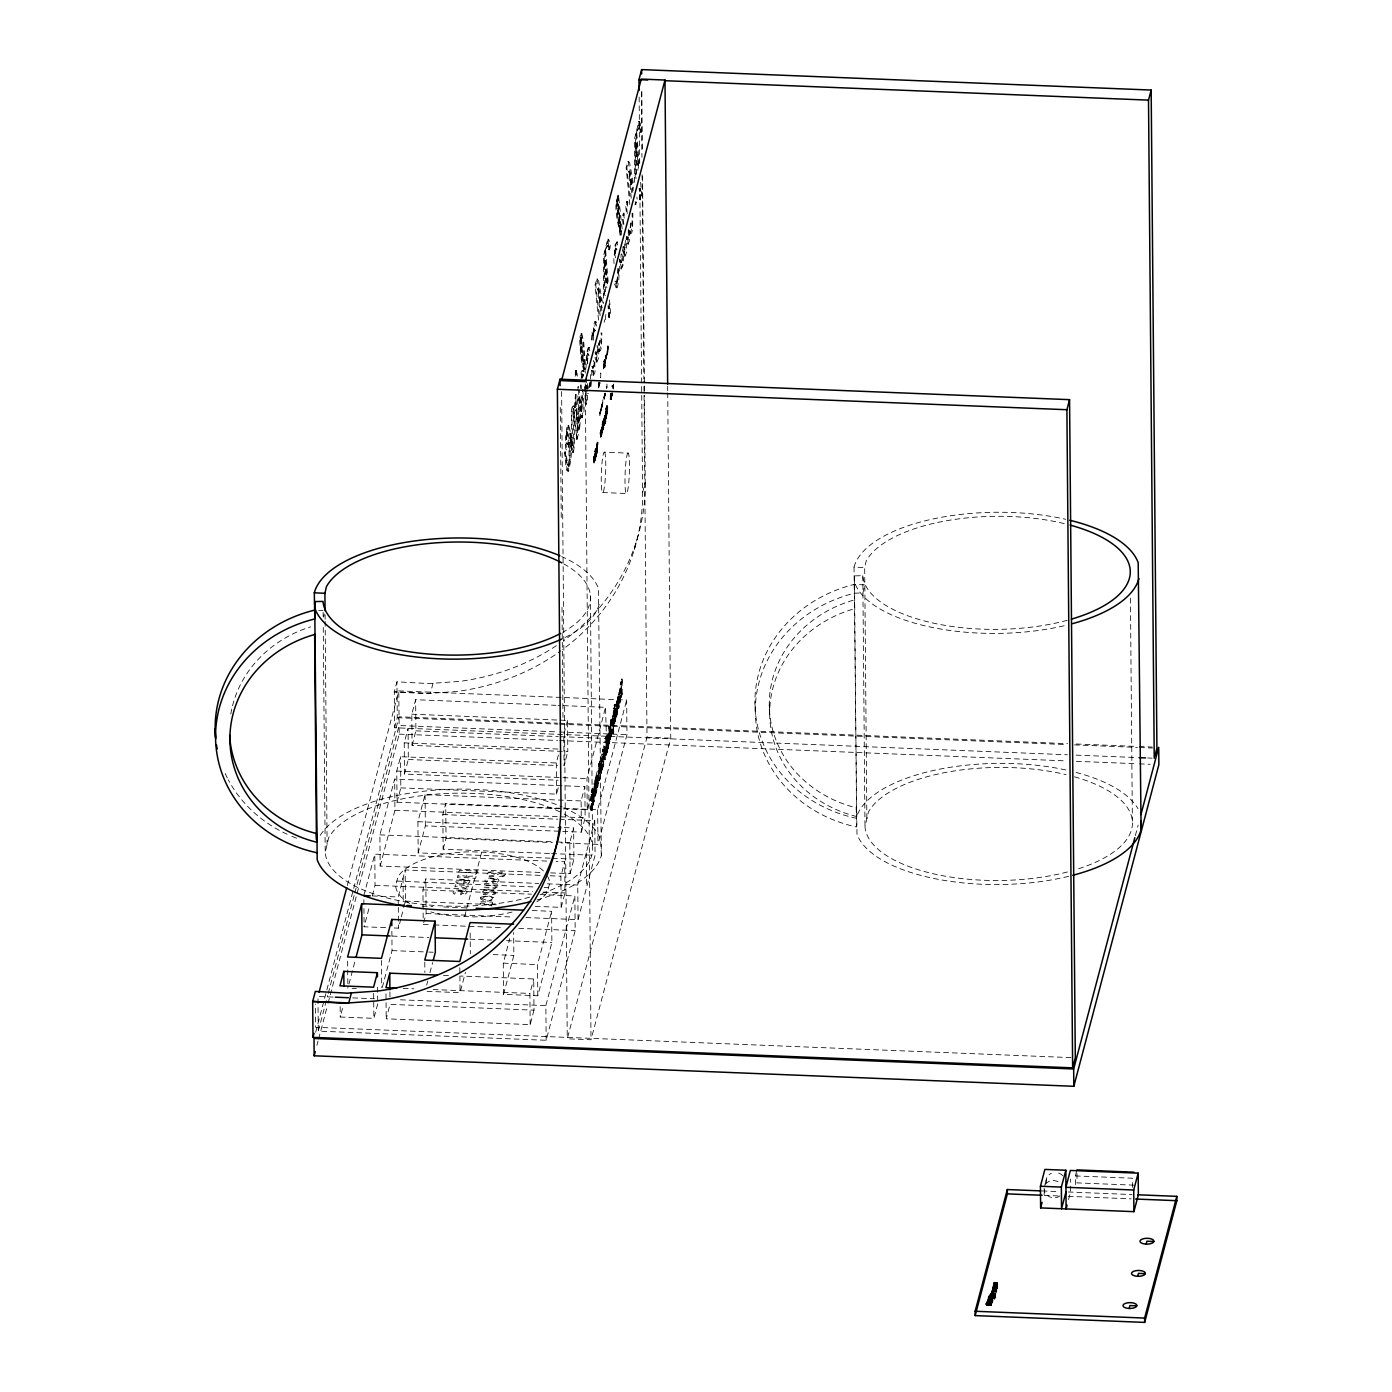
<?xml version="1.0" encoding="UTF-8"?>
<svg xmlns="http://www.w3.org/2000/svg" width="1392" height="1392" viewBox="0 0 1392 1392"><rect width="100%" height="100%" fill="white"/><g stroke="black" fill="none" stroke-linecap="round" stroke-linejoin="round"><path stroke-width="0.75" stroke-dasharray="5 3.75" d="M595.463 452.139L595.393 451.078L595.15 459.743C590.782 456.263 598.49 456.454 596.629 448.99M596.298 450.208L595.846 454.21L596.037 448.328L594.819 461.291L593.584 462.944L594.628 456.019M598.247 774.526C599.482 740.405 599.708 795.389 598.247 774.526L599.639 779.242L599.917 763.982L599.012 774.544M599.326 383.513L599.169 385.88L599.447 383.131M601.118 408.761L601.361 406.673L601.031 410.588M606.373 416.417C601.727 417.809 607.034 412.728 605.764 419.114C607.208 422.977 600.161 422.768 602.545 425.03M603.536 427.901L603.014 429.971L603.467 421.08C607.138 430.18 601.205 425.674 601.414 430.25L601.849 428.632L603.345 428.562L603.345 420.923L605.816 421.028L605.398 423.499L605.677 418.905M607.295 737.603L608.791 737.656L608.791 734.628L607.347 736.925L607.086 749.279C610.601 747.295 607.121 726.032 607.451 741.431L609.922 741.501L609.696 728.938L610.462 739.657L608.948 739.396L609.713 729.164M616.743 707.101L616.917 704.77L615.803 704.491L615.647 716.95L616.586 715.384L616.151 703.813L616.204 713.47L616.673 708.302M615.803 713.278L617.3 712.513L617.735 697.27L619.301 697.218L618.779 708.371L618.866 695.93L619.301 697.218M621.719 690.797C619.527 693.442 619.353 689.997 620.588 682.028L621.719 682.167L621.041 689.44C619.266 694.138 620.867 676.93 621.006 684.081M621.806 689.475L621.337 690.815L621.685 681.923M594.262 361.85L593.27 375.109L591.652 370.289M595.01 361.885C593.966 365.47 596.855 373.543 592.94 375.196M597.029 778.615L595.88 776.806L597.046 779.59L596.559 790.865L595.48 792.5L596.716 791.526L597.464 778.963L599.639 779.242M598.195 782.6L596.489 782.513L597.203 774.909L598.49 777.38L597.568 787.924L599.691 761.024L600.578 776.04L599.639 775.936L599.691 761.024M599.465 340.518L598.595 351.567L600.213 340.535M600.578 776.04C598.003 790.238 598.369 763.321 600.457 761.059M601.849 428.632L600.805 434.722L601.936 431.242L601.501 432.146M602.858 428.736L603.31 425.465M605.746 419.688L604.18 419.81L603.745 421.411L604.076 417.965L603.884 423.864L604.894 415.321M605.155 393.066L605.207 395.032M604.841 755.404L605.677 750.827L604.267 759.719L604.65 746.738L603.954 754.342L606.407 753.907L605.92 736.82C608.374 741.327 602.945 757.961 605.537 758.292L605.938 749.209L604.824 746.721M606.268 411.945L606.477 413.598L606.79 405.785L606.355 414.294L606.494 411.023M606.477 415.529C603.136 416.608 611.227 410.257 606.529 406.464M611.297 398.965L610.201 398.878L610.601 395.537L610.166 397.155L611.68 396.998L611.801 393.205L611.14 399.574L611.332 393.71L610.166 397.155M610.897 394.388L611.018 393.188L612.741 393.431M617.683 707.467C615.908 723.37 617.039 706.527 617.039 700.454L617.648 703.482M630.559 222.929L629.689 233.995L631.307 222.964M568.806 425.291L566.892 430.685L566.144 442.36A12.441 1.305 -87.7 0 0 566.631 449.024L566.979 449.912L565.883 448.99A12.441 1.305 -87.7 0 1 565.378 442.325L566.701 427.779L568.806 425.291C572.669 439.855 572.39 456.576 568.51 471.175L566.805 470.548L566.039 467.399L564.63 452.678L565.448 451.895L568.475 466.772L569.833 460.143L569.659 442.534L567.066 449.72M568.51 471.175L566.805 467.416L565.448 451.895M570.163 436.027L571.955 445.649L571.277 411.197L572.477 405.698L575.105 407.612L573.243 405.733C569.171 412.641 576.74 471.784 570.563 433.173L569.728 435.661L570.981 447.528L572.025 452.139L573.33 452.852L574.565 444.761L573.922 408.395L577.001 439.246L573.173 408.378L573.817 444.727L572.582 452.835M570.563 433.173L570.076 459.882L567.745 471.14M578.602 421.95L575.975 409.77L577.158 424.142L578.202 428.771L579.524 429.484L580.725 416.556L579.281 390.056M576.74 409.805L579.524 429.484M593.584 462.944L594.053 456.367M591.931 794.78L590.939 810.335L591.896 810.005L592.244 804.454M592.905 797.529C593.601 774.404 593.966 811.867 592.905 797.529L593.914 801.096L594.21 790.169L593.183 802.053L593.444 789.125L594.541 789.577L594.68 796.241L596.002 794.136L594.976 784.757L595.88 776.806M593.671 797.564L594.384 789.142M595.184 454.958L595.219 456.385L595.132 452.156M595.48 792.5L596.159 778.807M597.881 346.695L596.315 362.111L594.993 357.57M598.142 774.926L597.255 782.53L600.491 776.249M598.073 786.463L596.576 786.289L596.803 787.889L597.203 774.909M601.431 758.831C601.622 758.275 600.126 768.993 600.787 772.195C603.101 772.16 601.048 757.579 602.545 761.006M602.719 421.063L602.249 429.937L602.719 421.063L605.711 421.289M601.709 759.771L601.553 773.152L602.371 759.667L601.205 759.684M602.005 406.516L602.492 402.427L602.023 407.073L602.144 403.68L602.092 405.559M607.295 283.968L604.685 260.426L604.685 295.678M603.049 426.143L602.197 425.795L604.424 424.891L604.319 419.723M604.511 420.732L604.615 423.916L605.59 415.251M605.433 260.461L605.45 295.713M605.155 416.034L605.12 417.078L605.503 413.163L605.537 417.739L605.607 416.382M606.042 415.669C606.721 410.222 604.789 417.6 606.877 415.251M606.773 388.037L606.755 386.367L606.581 387.846M605.851 750.41C607.469 755.317 604.789 740.666 607.504 741.814L607.243 751.837L606.216 755.491L605.05 755.699M604.389 416.017C610.914 412.937 605.45 405.594 607.521 406.447M609.557 299.889L610.514 312.504L609.209 317.428L608.008 305.788M607.069 752.62C605.59 754.829 606.512 737.395 607.504 741.814M606.877 752.132C604.702 731.513 610.027 747.452 606.025 752.132M609.209 317.428L608.774 305.822M611.105 396.685L610.844 397.66L610.566 393.692M614.655 719.821L614.725 709.45L615.09 711.695C616.325 704.074 616.36 724.954 614.394 718.133M614.498 720.76L614.829 708.25L614.324 710.633L616.117 710.807C617.23 713.731 614.655 721.822 615.49 720.725M617.926 697.235C622.502 712.008 613.211 708.25 619.04 695.913M618.5 707.71L618.866 696.94M621.284 691.981L622.154 678.965L620.588 682.028M622.589 255.554C622.92 257.694 622.485 273.893 619.788 266.168M629.01 230.446L627.67 244.383L626.348 241.512M629.758 230.48L629.375 241.234L627.67 244.383M638.528 168.362L635.761 142.854L635.779 178.106M636.527 142.889L636.544 178.141M640.633 182.317L641.59 194.932L640.285 199.856L639.102 188.216M640.285 199.856L639.868 188.251L642.582 492.542A231.89 208.765 14.8 0 1 562.559 649.559M590.539 378.902L590.556 374.57M594.349 462.962L594.732 461.674M594.471 786.497L595.306 785.506L594.14 786.637L593.775 802.088L593.845 790.517M597.046 450.225C596.629 460.717 596.263 444.744 597.046 450.225L595.045 450.799M596.75 780.721L597.168 775.936L598.212 778.093L596.75 780.721L597.307 776.11M597.516 780.755L597.934 775.97M600.752 410.483L600.491 412.728L601.274 407.769M604.215 751.228L604.198 752.55L604.615 747.765L604.963 752.585L603.954 752.776M606.494 749.331L607.852 749.314L608.582 746.791L607.608 746.756M610.288 395.728C610.775 392.962 609.679 396.459 612.062 394.858M611.332 393.71L611.14 399.574M617.717 273.006L617.735 268.517M618.5 268.552L616.969 283.411L614.951 281.167M616.047 714.044L615.647 716.95M616.395 716.984L617.265 714.079M618.587 708.859L617.387 707.501L617.804 700.489M617.665 708.824L618.274 695.878M593.653 457.968L595.672 457.951L596.141 456.28M605.746 422.281C604.667 427.292 606.512 416.486 603.554 421.254M605.45 755.473L605.868 752.724M614.394 720.447L613.994 723.179M614.011 726.015L614.464 704.526L614.951 721.613L614.498 723.388L614.464 707.432L613.263 708.406L613.263 725.98L615.368 720.865M579.716 340.431L580.708 356.596L583.944 371.681L580.586 347.06L581.804 333.471L580.046 336.377L580.481 340.466M591.774 375.44L591.826 369.054M604.841 422.768L604.876 420.523L604.546 423.916L604.998 418.766M594.749 456.941L593.775 461.639M608.06 743.641C607.782 737.116 607.225 750.131 608.06 743.641L609.07 743.415M593.792 792.361L591.931 792.083L592.888 789.438M595.445 796.276L595.306 785.506M601.866 433.747L600.143 432.86L602.458 432.46L602.579 426.805L602.458 432.46M604.319 395.902L604.459 397.886L605.381 393.501M605.903 409.335C605.642 408.917 607.051 408.848 606.773 409.37M602.475 751.228C603.937 745.781 602.597 754.777 603.502 751.245M603.484 749.366L602.527 751.993M611.975 386.35C611.732 385.845 613.089 386.019 612.863 386.367M619.962 692.276C618.292 699.062 619.753 689.98 619.127 693.268C619.858 695.408 619.51 694.33 620.084 703.047L619.127 693.268M576.671 370.324L575.575 370.724L574.983 377.232L576.671 370.324L577.402 376.118M577.001 439.246L578.376 434.043L575.488 394.319L577.61 434.008L576.236 439.211M601.988 405.211L602.092 403.976L601.709 407.995M608.791 734.628L607.852 749.314M607.208 740.126L608.287 741.118L607.712 746.878M612.497 717.941L613.524 733.967L613.054 715.14L613.35 720.377M580.22 338.952L581.804 358.544L584.344 369.315L581.386 337.682L580.22 338.952L581.386 337.682M580.986 338.987L584.344 369.315M608.06 245.584L609.07 249.916L607.765 239.111L603.362 256.563L603.345 303.647M609 249.777C611.053 249.098 610.462 239.946 607.765 239.111M616.656 201.179L618.239 220.771L620.78 231.524L617.891 199.508L616.656 201.179L617.891 199.508M617.422 201.196L620.78 231.524M613.524 733.967L612.445 729.304L613.054 715.14M638.841 121.539L640.39 123.349L640.912 132.362L638.841 121.539L634.456 138.991L634.421 184.04M577.924 395.85L579.124 421.985L577.175 395.815M580.986 410.884L581.734 410.918C574.478 366.809 584.188 441.351 581.16 395.624M581.734 410.918L581.926 395.641M600.665 411.319C600.665 405.959 600.404 415.495 600.404 410.849M620.832 268.987C625.982 264.428 622.137 253.274 623.094 246.61L624.677 249.203L625.025 240.886M617.891 707.797L618.013 696.957M596.837 443.596L597.881 442.204L596.576 452.974M597.133 442.169L596.75 451.112L596.281 445.37L597.673 444.5L597.551 451.008L594.628 451.043L596.455 450.904M596.611 449.825L594.941 449.877L597.499 449.703L597.881 442.204M619.544 259.695L620.641 262.914L621.163 253.883M620.641 262.914L621.737 262.375L621.911 253.901M627.096 236.414L628.088 238.989L628.331 229.158M579.037 397.955L581.665 417.809C586.711 411.232 582.378 398.025 583.126 389.516M579.803 397.99L582.43 417.844M595.289 353.794L596.942 354.247L597.168 345.303M581.717 378.154L582.552 374.291L584.118 376.153M582.482 378.172L583.318 374.326M590.782 808.63L591.931 798.851L590.713 800.522L591.148 794.745L593.444 794.728M595.428 791.056L595.88 787.454L597.742 787.785M566.109 437.053L566.474 432.216L567.832 431.416L569.276 439.559L568.197 444.901L566.84 443.839L566.109 437.053L568.197 444.901M566.875 437.088L567.832 431.416M590.939 810.335L591.496 796.381L593.392 796.363M605.346 358.771L605.938 355.604L605.294 363.103L605.45 359.432M604.389 416.991L606.529 416.573C602.284 415.39 606.025 422.959 604.946 419.845L604.772 423.22M617.004 249.76L615.56 248.037L614.585 253.709L615.577 257.798M602.423 758.779L600.909 763.599M615.351 253.744L616.325 248.054M587.441 364.025L587.441 353.551L589.094 355.412M587.337 363.016L588.207 353.585M604.285 420.262L604.163 425.865M611.349 395.154C610.792 392.944 611.105 399.226 611.401 393.953M604.65 746.738L604.702 754.36L605.677 750.827M597.777 444.483L597.812 443.561M595.828 452.713L595.933 456.437L596.159 451.043L596.298 452.296M610.375 723.231L610.34 737.029L611.297 735.376L610.375 723.231L609.713 739.622L608.93 728.903M611.14 723.266L610.462 739.657M600.196 433.695C601.361 444.622 601.431 424.682 602.614 428.249M604.963 751.262L604.615 747.765M611.436 719.542L609.679 736.699L610.67 719.507L612.671 733.775M595.828 321.361L592.818 335.594L594.123 323.344L595.063 321.326L596.716 322.561M574.339 407.578L575.488 394.319M575.105 407.612L576.253 394.336M618.935 270.17L616.221 287.779L614.516 284.038M601.048 408.726L600.665 410.135M607.643 407.177C603.641 413.476 607.695 402.079 606.947 408.639L605.92 408.83M567.449 444.883L568.51 439.524L567.066 431.381M603.432 749.244L603.397 752.011M622.137 228.914L618.5 195.245C612.41 206.434 618.744 224.216 620.362 237.005M618.5 195.245C614.411 208.417 618.866 223.607 621.128 237.04M581.09 378.346L582.691 370.342L583.944 371.681M593.375 340.292L594.019 328.999L595.724 330.913M594.767 329.034L592.905 336.307M601.796 434.391L601.64 435.296L601.901 429.38L600.77 434.548M595.115 458.612C594.993 453.444 596.263 461.5 593.775 460.665M596.089 452.852C596.281 449.668 595.028 455.863 596.855 452.887M586.745 360.789L587.998 350.123L589.373 347.6L589.999 348.505M614.69 255.119L615.943 244.453L617.3 241.947L617.926 242.817M594.454 458.681L594.21 460.578M601.588 427.762C601.57 430.998 601.796 423.551 601.988 429.362L603.119 429.31M604.963 418.54L604.946 419.427M626.33 236.379L626.87 239.076L628.366 236.814M590.73 381.425L590.156 386.68M591.478 381.46L590.921 386.715M601.448 431.972L601.153 437.262M603.78 423.133L605.607 423.185M611.21 399.365L610.201 398.878M591.548 808.665L591.704 810.37M596.455 792.692L596.194 791.074M604.354 395.833L604.894 393.344L604.789 396.407M592.035 792.065L592.122 789.421M617.543 276.747L616.204 283.376M589.616 382.504L588.868 387.707M590.365 382.539L589.634 387.724M594.819 457.481L595.132 449.425M607.33 354.786L607.486 348.07L606.929 356.926L607.156 350.975M608.722 744.998C608.495 736.907 608.948 747.713 607.956 744.964M600.665 377.232L600.77 372.934L600.457 377.841M623.929 249.168L625.112 247.202M591.739 366.305L593.027 368.167L593.584 360.354M595.776 354.803L597.185 352.385M600.091 382.609L599.865 383.757L599.621 382.591M605.816 314.575L605.224 321.5L603.884 322.109M606.303 740.544L605.781 742.91L606.686 742.858M615.073 710.668L615.769 708.232L616.117 710.807M480.257 904L480.362 903.304C484.938 901.894 496.422 909.463 490.036 903.704L492.629 903.756L492.35 902.12L479.788 901.703L479.196 903.947M569.659 442.534L567.832 449.755L566.213 449.877M605.276 413.459L605.607 412.084L607.069 412.885M594.976 460.3L594.036 460.369M607.399 354.716L607.486 352.246M600.961 430.006C601.048 434.147 600.074 428.04 602.719 430.163L600.839 430.337M604.824 396.32L604.911 394.058M604.824 319.638L604.145 322.3M635.918 202.066L634.978 204.537M636.683 202.101L635.239 204.728M607.225 740.527L606.547 742.945L606.686 736.855M604.128 758.518L605.015 759.754L605.537 758.292M604.685 415.947L606.721 415.756M605.624 418.818L605.294 417.061M323.553 617.126L324.301 613.907M529.656 897.179A133.771 56.533 -0.5 0 1 325.223 852.548L328.616 837.827A133.771 56.533 -0.5 0 1 428.44 794.867A133.771 56.533 -0.5 0 1 562.264 813.05M866.868 818.67L864.676 567.536L866.189 560.976A133.771 56.533 -0.5 0 1 1065.941 524.018M1067.438 871.966A133.771 56.533 -0.5 0 1 864.989 826.813L868.382 812.11A133.771 56.533 -0.5 0 1 1065.976 774.631M602.492 428.893L602.562 427.744M621.058 690.362L620.397 692.033M577.402 390.108L578.707 386.854M398.286 905.287L398.216 896.987L405.159 869.948L541.418 875.429M394.18 927.977L398.477 928.151L400.896 918.668M401.383 916.771L403.315 909.167M550.136 858.168L418.192 852.878L425.343 825.856L581.386 832.12L581.125 800.939L584.866 786.619L394.667 779.102L379.894 834.852L380.173 866.033L542.027 872.523M558.383 755.056L556.295 762.973L400.565 756.709L396.755 771.046L397.033 802.227L587.233 809.761L586.954 778.58L605.555 707.327L558.07 705.413M587.233 809.761L605.938 737.76M581.386 832.12L585.145 817.8L584.866 786.619M556.417 645.662A231.89 208.765 14.8 0 1 460.23 681.332L428.719 683.576L396.946 681.819L394.284 691.876L394.597 727.755L1067.438 754.777M347.304 885.556L398.773 690.902L626.661 700.054L626.974 734.68L597.968 844.37L561.063 842.891M394.597 727.755L397.259 717.698L396.946 681.819M315.671 1032.203L399.069 716.793L557.513 723.161M540.131 894.551L574.861 895.943L575.174 930.587L546.169 1040.276L318.263 1031.124L327.677 995.541M328.234 993.453L354.247 895.073M354.786 892.985L399.069 725.528L557.513 731.896M316.941 1045.288L318.055 1041.077M318.611 1038.971L327.503 1005.337M328.06 1003.232L399.208 734.123L398.773 690.902M363.834 895.595L374.796 854.149L547.439 861.091M404.48 774.056L404.219 742.876L408.065 728.347L408.326 759.51L404.48 774.056L558.053 780.216M411.806 714.183L567.536 720.447L567.797 751.61L412.067 745.364L411.806 714.183L415.634 699.706L555.913 705.326M377.702 1003.893L373.874 1018.352L340.24 1017.013L342.971 1006.677M348.957 984.057L355.465 959.453M385.584 927.646L364.112 926.776L369.576 906.053M372.325 895.7L375.057 885.329L374.796 854.149M380.173 866.033L394.928 810.266L394.667 779.102M412.067 745.364L415.912 730.87L415.634 699.706M397.033 802.227L400.826 787.889L400.565 756.709M433.034 683.281L430.372 693.32L394.284 691.876L426.056 693.634L457.585 691.389A231.89 208.765 14.8 0 0 560.837 650.83M418.192 852.878L417.913 821.698L425.065 794.675L581.125 800.939M382.278 987.467L392.039 950.597L391.848 929.821M403.837 907.166L405.437 901.129L405.159 869.948M533.989 1010.14L530.161 1024.616L386.21 1018.822L390.021 1004.363L533.989 1010.14L533.728 978.959L460.665 976.036M423.185 917.989L422.924 889.853L425.83 878.909L538.687 883.45M549.492 853.487L443.143 849.207L442.83 814.581L445.736 803.636L597.655 809.744L626.661 700.054M423.725 922.67L426.126 913.552L425.83 878.909M443.143 849.207L446.032 838.28L445.736 803.636M598.543 320.108L595.01 284.96L596.977 278.905L598.508 280.227L602.684 303.7M629.776 204.572L626.104 167.388L628.07 161.333L629.602 162.655L633.395 183.988M598.873 314.07L595.776 284.977L597.742 278.939M629.967 196.498L626.852 167.405L628.819 161.368M591.391 340.013L591.965 332.514L593.566 335.629M626.313 211.532L625.669 205.738L626.974 201.266L628.053 202.24M592.139 340.048L592.731 332.549M627.287 213.481L626.435 205.755L627.74 201.283M426.665 985.118L427.762 981.012M429.919 972.817L432.634 962.585M586.328 377.702L587.633 398.982L586.258 404.185L586.136 386.837M608.443 317.393L609.748 312.469L608.948 301.96M639.537 199.822L640.842 194.897L640.355 188.599M598.769 387.498L599.047 385.584M464.667 916.493L466.25 910.472M466.79 908.454L481.667 852.217M600.648 409.822L600.7 411.719L601.118 409.561M601.135 410.066L601.344 408.761M595.411 458.525L594.349 458.594L594.419 454.523L594.958 455.41M600.387 432.494L600.613 431.276L602.562 431.172M603.293 420.906L603.171 422.35L603.536 420.61M604.302 419.079L606.146 418.366L605.955 410.779L607.799 410.57M606.199 411.649L606.477 410.57L606.564 416.8L605.311 417.774M606.686 410.953L606.808 411.858M612.758 387.95L612.95 387.498M594.575 459.186L594.784 450.73M600.387 437.227L601.414 436.288M603.397 425.83L603.571 423.586L605.52 423.603M605.885 416.417L606.146 415.442M611.627 394.736L611.871 393.779M593.845 459.064L595.341 459.221L595.759 456.541M597.499 451.13L597.29 444.431L597.412 448.485L595.95 448.555M610.566 397.642L611.871 396.72L610.601 396.685M612.167 393.988L611.993 396.233L610.74 396.268M427.1 991.348L460.056 992.67L465.467 972.19M532.179 910.525L551.615 911.308L551.876 942.488L537.782 995.785L503.556 994.306L503.295 963.125L509.785 938.539M567.536 720.447L563.795 734.593L564.056 765.774L567.797 751.61M503.556 994.306L513.857 955.382L513.648 932.518M400.826 787.889L556.556 794.136L558.644 786.236M642.582 492.542L645.244 482.485L644.479 395.572M634.352 549.475L637.014 539.417M530.161 1024.616L529.9 993.436L533.728 978.959M537.782 995.785L537.521 964.621L551.615 911.308M535.207 906.331L561.167 907.375L560.889 876.212L564.7 861.787L556.069 861.439M550.658 872.871L570.076 873.654L569.815 842.473L573.643 827.962L562.838 827.527M609.922 741.501L608.548 743.798L608.896 726.206L609.679 736.699M561.167 907.375L564.978 892.951L564.7 861.787M570.076 873.654L573.922 859.125L573.643 827.962M609.296 743.833C610.549 736.82 608.147 729.582 609.661 726.224L610.427 736.733M591.896 794.78L593.114 793.823L593.201 804.75L591.878 806.838L592.018 803.845L593.044 803.915M594.21 786.132L596.594 781.26L595.358 782.948M595.358 782.06L596.646 776.84M601.553 758.71L602.614 757.3L602.527 759.005M601.187 769.759L602.458 769.724L602.614 768.21L602.527 754.69L603.728 753.733L602.614 754.394M611.61 720.569L612.045 718.933L613.385 719.159M617.074 713.504L616.621 701.446L617.543 701.272M619.075 692.207L619.423 693.146L619.492 690.571M619.736 690.258L621.11 690.136M591.931 797.929L590.713 799.652M594.923 783.922L595.933 783.191M613.82 715.175L612.48 717.298M604.963 752.585L605.381 747.8M591.878 806.838L593.201 804.75M594.68 796.241L595.115 793.544M601.692 769.689L602.945 756.674L603.797 764.66L603.223 766.801L602.11 766.748M602.962 764.138L602.475 766.766L602.614 763.773L603.78 763.982L603.728 753.733M608.548 743.798L609.905 740.753L608.182 740.474M610.34 737.029C612.306 732.958 609.244 727.198 610.67 719.507M613.263 725.98L614.15 720.099L615.612 720.343M619.336 703.012C621.145 699.306 618.796 695.983 619.823 689.945M622.294 693.947L620.867 697.218L622.294 693.947L621.319 691.876M602.458 769.724L603.014 766.922L602.144 767.009M611.088 737.064L611.61 734.332M620.084 703.047L620.641 700.228M546.169 1040.276L545.855 1005.633L574.861 895.943M525.967 917.554L578.063 919.642L577.75 885.016L594.767 820.671L560.036 819.279M578.063 919.642L595.063 855.314L594.767 820.671M667.725 392.822L670.753 738.178L591.008 1039.754L567.257 1038.797L647.002 737.238L643.904 381.008M1135.367 835.6L1138.151 825.091M1045.061 1184.087L1046.662 1178.05M1044.087 1194.806L1045.027 1184.575M1068.569 1199.573L1070.552 1192.091L1070.431 1179.094M1075.407 1184.592L1075.337 1175.927L1076.938 1169.889M604.493 361.294L604.232 367.262L604.319 364.217M604.285 362.059L604.615 359.693L604.772 363.312L604.946 359.066L604.528 360.841M590.713 800.522L591.182 798.817M592.122 794.501L592.174 797.947L591.165 797.894M606.529 388.298L606.773 387.724M603.954 754.342L604.911 750.793M596.489 782.513L597.464 778.963M602.545 425.43L602.44 429.049M600.596 436.009L600.613 431.276M611.523 734.558L611.436 720.517M620.571 700.402L620.588 689.962L620.171 693.164M595.759 786.202L595.933 784.114L594.767 784.096M594.419 454.523L594.575 456.211M605.276 394.528L605.485 393.71M612.445 393.414L610.322 394.249L611.68 393.379M605.885 419.34L605.955 417.965M594.575 458.768L594.645 457.829M601.831 766.696L602.44 768.802M603.223 766.801L603.484 754.447M592.627 806.873L593.114 793.823M623.111 224.321L622.207 217.256L623.407 213.167L624.991 216.578M623.877 224.338L622.972 217.291L624.173 213.185M596.542 444.413L596.681 448.763M603.467 421.532L602.301 422.716M620.867 697.218L621.406 678.948M622.207 694.173L622.154 678.965M621.615 697.253L621.806 690.397M605.694 413.18L606.964 411.684M606.042 411.841L606.112 410.466M596.89 452.348L594.784 451.165M606.442 413.198L606.529 412.258M614.29 707.554L614.464 704.526M614.498 723.388L613.507 708.998L613.698 707.397L615.055 707.588L615.212 704.561M614.29 710.459L614.464 708.371L613.263 708.406M612.045 718.933L612.306 727.198M602.788 756.709L602.962 753.698M602.771 759.684L602.945 757.613L601.779 757.561M607.451 741.431L608.043 740.248M606.529 411.841L606.303 412.85M596.629 449.459L595.689 449.912L595.602 457.951M594.662 461.344L594.749 459.43L593.671 461.535M638.615 165.491L636.022 133.301L638.58 127.925L636.788 133.336L639.206 163.421M607.521 283.063L604.928 250.873L607.486 245.497L605.694 250.908L608.287 283.081M598.699 382.974L598.577 388.09M603.519 420.227L604.615 420.036M600.509 431.624L602.614 431.537M606.181 741.727L606.547 743.989M601.744 407.978L601.883 406.603M606.999 387.324L606.912 384.088M602.771 399.904L602.806 403.941M612.219 395.032L610.305 395.154L612.254 395.258M605.764 416.556L605.711 415.495M606.112 415.216L606.059 414.172M601.379 436.061L600.457 435.87M601.222 770.437L602.11 770.35L601.205 770.159M596.002 793.457L595.828 781.225M592.435 804.037L592.244 801.914M593.183 804.071L592.313 804.158M603.536 428.249L602.666 426.892M604.058 418.418C603.884 422.646 603.171 416.921 605.955 418.644M597.046 445.736L597.238 445.823M577.349 387.289L578.411 386.628M564.682 451.861L567.727 466.738L569.067 460.108L568.893 442.499M582.691 370.342L581.056 372.203L581.212 375.962M578.759 429.449L579.959 416.521L578.515 390.038M594.297 455.636L596.211 455.793L594.401 456.002M616.221 287.779L617.439 287.1L618.709 281.741L619.684 259.243M639.607 121.574L635.413 136.242L635.17 180.02M608.513 239.146L604.319 253.814L604.076 295.556M630.245 233.96L632.125 226.739L632.107 213.133M599.169 351.532L601.031 344.311L601.083 332.827M595.898 456.837L593.775 456.785M606.407 414.137L607.347 413.929M603.815 363.956L603.362 370.411L603.815 364.46M592.261 368.132L593.479 367.732M617.3 241.947L615.177 244.435L613.855 258.964A12.441 1.305 -87.7 0 0 614.098 264.097M589.373 347.6L587.946 348.104L586.676 352.959L586.015 367.871M596.315 362.111C600.77 358.37 597.638 348.505 598.56 342.85M615.316 719.89L615.142 718.15M581.665 417.809L583.074 409.526L582.361 389.482M622.816 249.881L624.382 256.285L625.617 237.284M624.382 256.285C628.836 252.874 625.252 242.678 626.383 237.301L628.436 244.418M604.754 367.279L605.172 362.564L604.72 367.175M629.689 233.995L631.672 233.038L632.594 229.471L632.873 213.15M598.595 351.567L600.578 350.61L601.518 347.043L601.849 332.862M755.317 711.625A133.093 120.617 -2.6 0 1 854.601 593.183L862.936 593.009L864.815 584.866L854.201 584.431A133.093 120.617 -2.6 0 0 754.916 702.873L755.317 711.625A133.093 120.617 -2.6 0 0 856.637 827.005L854.462 575.87L862.796 575.679A133.771 56.533 -0.5 0 0 1067.212 620.31M493.133 954.599L513.857 955.382M640.912 132.362L639.154 128.012M631.237 198.221L628.906 171.216L633.273 190.408M626.87 239.076L628.088 238.989M620.293 259.73L621.737 262.375M600.143 315.793L597.812 288.788L602.197 307.98M611.993 385.845L612.88 385.862M611.975 386.089L612.863 386.106M610.392 393.936L612.463 394.093M588.398 393.449L587.65 393.397M610.27 394.667L612.376 394.771L612.149 392.561M610.166 396.442L611.784 395.45M610.166 399.191L611.123 399.121M606.668 405.959L607.608 405.872M606.599 406.168L607.695 406.168M606.46 406.847L607.765 406.742M606.286 407.473L607.817 407.525M606.338 407.717L607.695 407.839M605.938 408.622L607.834 408.448M605.903 409.091L607.103 409.196M605.903 409.544L607.695 409.631M606.007 410.797L606.773 410.814M606.025 411.197L607.243 411.058M606.407 411.319L607.73 411.527M607.66 412.38L605.764 411.806M605.363 412.954L607.486 412.832M605.311 413.18L607.556 413.093M605.242 413.772L606.338 413.407M606.077 413.946L605.207 414.12L607.103 414.329M604.702 415.442L606.912 415.477M604.337 416.765L606.564 416.8M604.476 417.565L605.729 417.548M604.076 417.965L606.146 418.052L606.059 417.095M603.989 418.192L606.146 418.366M603.85 418.94L605.885 418.922M603.797 419.444L605.764 419.41M603.432 420.297L604.389 420.332M604.737 420.332L605.781 420.419M602.719 421.498L605.816 421.411M602.632 421.811L605.798 421.828M602.423 422.107L605.329 422.02M604.093 422.663L605.694 422.733M604.058 422.959L605.276 422.977M602.249 423.046L603.293 423.168M603.815 423.76L605.433 423.829M602.127 424.56L603.014 424.595M602.127 424.978L603.31 425.065M602.144 425.465L604.163 425.447M601.64 427.031L603.432 426.926M601.727 427.257L602.997 427.187M601.57 427.344L603.449 427.692M601.466 428.284L603.345 428.562M601.431 428.875L603.241 428.927M600.961 429.589L603.171 429.623M601.031 429.832L603.084 429.867M601.17 430.789L602.579 430.772M600.422 431.711L602.475 431.816M600.526 432.007L602.545 432.059M600.178 432.634L602.388 432.668M600.143 432.86L601.918 432.877M600.126 433.138L601.901 433.33M600.126 433.434L601.988 433.469M600.805 434.722L601.866 434.635M600.561 434.983L601.779 435.035M600.805 435.174L601.709 435.226M569.798 433.138L570.911 435.94M596.281 445.37L597.655 445.283M596.437 446.188L597.62 446.206M597.429 448.781L596.002 448.816L595.793 452.156L595.898 449.459M596.994 448.955L596.141 449.599M594.68 451.06L596.211 451.321M594.697 451.46L597.029 451.721M595.132 451.756L596.124 451.878M604.493 452.174A20.271 2.105 -87.7 0 1 604.772 483.998A20.271 2.105 -87.7 0 1 601.257 480.884A20.271 2.105 -87.7 0 1 604.493 452.174L628.227 453.131A20.271 2.105 -87.7 0 1 628.505 484.938A20.271 2.105 -87.7 0 1 624.991 481.823A20.271 2.105 -87.7 0 1 628.227 453.131M595.411 452.4L596.977 452.452M595.55 453.009L596.924 453.096M595.428 453.253L596.803 453.34M595.55 453.775L596.837 453.618M595.776 454.018L596.768 454.018M595.428 454.244L596.681 454.244M594.419 454.923L596.263 455.201M594.193 455.393L596.124 455.532M593.827 456.576L596.072 456.646M593.74 457.028L595.863 457.272M593.705 457.307L595.672 457.516M593.688 457.62L595.515 457.69M593.758 458.734L595.341 459.221M593.636 459.238L594.767 459.551M594.036 460.021L595.115 460.004M593.984 460.978L594.871 460.804M593.775 461.187L594.819 461.291M602.51 492.524L626.261 493.481M1068.656 876.334A143.324 60.569 -0.5 0 1 856.967 834.052L854.044 567.118L864.676 567.536M318.681 610.34L322.944 610.496M620.797 682.08L621.719 682.167M620.675 682.619L621.737 682.532M620.293 683.785L621.232 683.907M619.405 690.867L621.337 690.815M620.223 691.807L621.406 691.754M618.935 692.537L620.084 692.624M618.796 693.407L619.997 693.39M618.761 694.016L619.771 694.034M618.744 694.678L619.753 694.556M618.761 695.008L619.701 694.991M617.909 696.383L619.179 696.348M617.752 698.332L619.388 698.453M617.578 698.471L619.092 698.714M616.621 701.446L618.1 701.498M618.657 701.655L620.258 701.533M616.865 702.02L618.326 702.125M618.344 703.291L619.353 703.325M618.292 704.648L619.249 704.909M614.116 705.222L614.986 705.292M614.029 705.518L615.229 705.5M617.3 706.266L619.127 706.318M617.683 707.293L618.953 707.501M617.387 707.501L618.744 707.554M614.638 708.789L615.925 708.667M614.464 709.642L616.047 709.537M614.62 709.729L615.716 709.885M616.047 712.843L617.248 712.913M616.412 713.226L617.474 713.035M615.386 714.061L617.143 714.409L616.273 714.479M615.838 715.349L616.795 715.488M615.038 717.037L616.03 717.193M614.916 718.585L615.908 718.481M614.394 719.368L615.769 719.56M614.464 719.699L615.508 719.612M610.67 720.482L612.619 720.517M610.253 721.108L611.245 721.195M614.185 721.595L615.142 721.717M613.402 722.987L614.759 723.214M559.671 723.248L1067.56 743.641M1076.242 743.989L1137.02 746.425M1139.195 746.512L1152.211 747.034M397.259 717.698L557.861 724.153M560.036 724.24L1065.75 744.546M1074.433 744.894L1137.386 747.417M1139.543 747.504L1152.576 748.026M612.584 731.322L613.82 731.183M612.863 731.531L613.837 731.566M612.671 732.418L613.611 732.331M612.515 732.523L613.785 732.784M612.584 733.288L613.715 733.306M559.688 731.983L626.974 734.68M607.765 734.837L608.878 734.872M607.625 735.307L608.93 735.324M607.521 735.776L608.687 735.707L607.991 737.534M647.002 737.238L670.753 738.178M607.695 735.898L608.948 735.968M1076.12 755.125L1136.881 757.561M1147.739 757.996L1152.089 758.17M607.556 736.629L608.948 736.438M607.347 736.925L608.93 736.89M607.504 737.081L608.896 737.255M605.572 737.499L606.686 737.795M415.912 730.87L558.349 736.594M560.506 736.681L606.494 738.439M606.512 739.865L605.555 707.327M607.852 740.37L609.731 740.3M605.92 741.936L606.842 742.04M608.339 742.197L609.487 742.145M607.469 742.197L608.809 742.267M399.208 734.123L557.653 740.474M559.828 740.561L1065.541 760.867M1076.399 761.32L1137.177 763.756M1139.335 763.843L1150.192 764.278M608.06 742.858L609.296 742.841M606.564 744.198L609 744.563M607.486 745.451L608.878 745.607M607.591 745.712L608.53 745.729M606.86 746.356L608.704 746.46M604.459 747.26L605.746 747.191M606.564 747.382L608.043 747.713M606.808 747.956L608.252 747.817M604.319 747.956L605.851 748.043M606.547 748.391L607.852 748.374M604.406 748.461L605.607 748.67M604.18 748.896L605.102 748.913M602.562 749.644L603.519 749.679M604.076 750.027L605.015 749.975M602.492 750.671L603.536 750.688M404.219 742.876L559.949 749.14M605.851 751.663L607.051 751.454M602.492 751.697L603.449 751.715M605.938 751.976L607.243 751.837M605.207 752.376L606.39 752.411M605.955 753.037L606.947 753.002M605.642 753.872L606.616 754.012M602.527 754.69L603.728 754.673M604.72 757.074L605.694 757.126M604.093 759.493L605.189 759.597M601.414 759.98L602.545 760.119M601.1 760.276L602.092 760.363M600.979 761.737L601.936 761.894M599.082 764.191L599.987 764.017M598.804 764.521L600.039 764.626M408.326 759.51L557.566 765.513M598.229 768.558L599.186 768.593M597.011 775.431L598.299 775.361M596.872 776.127L599.047 776.353M596.942 776.632L598.142 776.84M596.733 777.067L597.655 777.084M598.038 777.554L599.152 777.797M596.629 778.198L598.212 778.093M597.76 778.789L599.273 778.789M396.755 771.046L586.954 778.58M596.281 779.555L597.307 779.537M598.299 780.129L599.552 780.442M597.76 780.547L599.413 780.616M597.394 783.574L598.369 783.887M597.272 785.245L598.247 785.297M594.419 785.436L595.428 785.836M594.14 786.637L595.115 786.776M596.524 787.002L597.69 786.776M594.106 787.246L595.115 787.263M594.332 787.75L595.532 787.733M594.106 788.237L595.063 788.22M591.965 789.734L592.922 789.751M593.27 789.612L594.541 789.577M591.913 790.204L592.94 790.221M593.375 790.186L594.28 790.325M593.079 790.499L594.645 790.447M591.878 790.76L593.932 790.969M595.811 790.83L596.785 790.969M591.878 791.317L592.905 791.335M595.567 791.561L596.716 791.526M592.105 791.77L594.732 791.683M592.783 793.127L593.74 793.283M591.148 794.745L593.131 794.762M593.723 795.093L595.428 795.354M591.235 794.397L593.671 795.354M593.705 796.52L594.697 796.555M592.731 800.731L594.314 800.731M593.096 800.905L594.001 801.044M592.853 801.618L594.123 801.601M593.009 802.053L593.949 802.088M591.235 806.473L592.244 806.333M591.148 808.421L592.122 808.543M590.834 808.978L592.07 809.117M590.713 809.413L591.739 809.187M590.834 810.092L591.809 810.283M394.928 810.266L585.145 817.8M442.83 814.581L557.879 819.192M417.913 821.698L560.68 827.44M379.894 834.852L554.695 841.882M556.852 841.969L569.815 842.473M446.032 838.28L552.38 842.543M551.667 853.574L595.063 855.314M552.293 858.255L573.922 859.125M550.084 875.777L560.889 876.212M547.369 883.798L577.75 885.016M375.057 885.329L532.614 891.663M543.402 892.098L564.978 892.951M422.924 889.853L531.448 894.203M372.43 895.943L398.216 896.987M405.437 901.129L496.283 904.783M422.124 906.105L432.912 906.54M443.7 906.975L467.451 907.932M426.126 913.552L512.952 917.032M423.238 924.479L431.92 924.827M434.095 924.914L503.539 927.716M518.729 928.325L575.174 930.587M392.179 936.068L428.875 937.547M469.87 939.182L491.463 940.052M506.566 940.661L551.876 942.488M392.039 950.597L426.683 951.989M428.84 952.076L433.173 952.25M443.474 975.34L449.929 975.601M403.123 988.337L413.859 988.772M433.208 989.555L529.9 993.436M352.106 988.337L356.335 988.511M333.158 997.107L317.968 996.481L318.263 1031.124M352.698 997.89L374.396 998.76M400.444 999.804L545.855 1005.633M1070.97 1057.624L315.636 1027.296L315.445 1004.084M1075.337 1175.927L1132.305 1178.206L1132.409 1189.046M1134.028 1185.166L1077.043 1182.887L1076.956 1172.064M1042.086 1190.943L1057.624 1191.569M1068.151 1191.987L1131.992 1194.562M1044.296 1195.363L1059.503 1195.972M1068.203 1196.32L1131.209 1198.86M396.824 881.066L535.589 887.035M544.202 887.4L548.518 887.591M503.295 963.125L537.521 964.621M579.124 421.985L577.837 421.915L577.245 419.74L575.975 409.77M607.904 734.593L608.078 737.499L608.687 735.707M638.58 127.925L640.355 128.795L640.859 132.24M607.486 245.497L609.261 246.367L609.766 249.812M628.07 161.333L633.395 188.233M596.977 278.905L601.936 303.665M581.926 370.324L583.178 371.647M595.063 321.326L596.716 326.233M594.019 328.999L594.958 330.878M616.987 287.813L614.638 279.792M587.441 353.551L588.329 355.378M616.969 283.411L615.699 281.184M635.987 204.763L635.17 201.614M591.965 332.514L592.818 335.594M623.407 213.167L624.643 220.736M573.33 452.852L570.668 439.193M582.552 374.291L583.352 376.136M616.534 241.912L617.752 245.096M568.058 425.273L570.163 435.905M624.677 249.203L623.79 246.61M588.607 347.565L589.825 350.819M581.804 333.471L583.718 341.788L585.788 369.402M581.056 333.436L582.952 341.753L585.319 373.735M598.577 383.113L598.699 387.428M595.689 783.957L595.532 786.393M621.598 269.021L619.544 259.086M617.735 195.211L621.719 235.039M596.542 354.838L595.532 351.48M597.081 362.129L595.045 352.524M615.56 248.037L616.238 249.725M625.147 256.319L623.111 246.28M609.07 740.927L608.948 739.396M593.705 375.231L592.139 368.793M593.618 789.107L593.897 790.412M626.974 201.266L627.914 208.156M575.905 370.289L576.653 376.084M617.126 199.474L620.014 231.507M592.487 366.34L593.027 368.167M580.638 337.647L583.596 369.28M628.906 171.216L632.838 192.322M597.812 288.788L602.075 311.843M588.207 388.559L586.745 380.416M586.728 385.567L587.459 388.525M586.658 385.166L587.163 388.768M585.893 385.132L586.397 388.733M629.654 171.251L631.55 192.566M598.577 288.823L600.613 312.034M635.761 142.854L637.919 170.294M604.685 260.426L606.825 287.866M636.91 196.985L637.084 199.195M585.266 386.611L586.258 404.185M584.501 386.593L585.51 404.15M854.462 575.87L854.775 582.917A143.324 60.569 -0.5 0 0 1066.463 625.199M854.201 584.431L854.601 593.183M769.271 705.17L769.672 713.922A119.434 108.245 -2.6 0 0 856.55 816.512L856.15 807.76A119.434 108.245 -2.6 0 1 769.271 705.17A119.434 108.245 -2.6 0 1 854.34 599.917L854.74 608.669A119.434 108.245 -2.6 0 0 769.672 713.922M536.964 899.945A143.324 60.569 -0.5 0 0 601.361 855.419L598.438 588.468A143.324 60.569 -0.5 0 0 561.742 556.591M601.361 855.419L600.631 839.602A143.324 60.569 -0.5 0 0 563.934 807.725M592.192 796.798L592.366 793.788M611.018 395.415L611.036 396.32L611.001 393.988M603.902 361.763C603.867 356.456 603.745 373.804 603.954 366.601M602.823 764.8L602.84 766.383M613.454 384.244L612.845 388.49M1130.426 598.125L1132.375 821.106M862.796 575.679L864.989 826.813M667.673 386.297L667.708 390.647M641.834 91.333L642.356 152.18M642.565 176.088L644.461 393.397M641.381 92.116L641.938 157.279M642.095 174.661L643.87 378.833M639.137 97.04L639.728 164.395M613.559 384.088L613.489 389.342M605.276 415.634L605.12 419.305M606.216 754.551L606.216 755.491M598.891 381.93L598.769 387.811M601.535 772.229L601.553 773.152M597.655 809.744L597.968 844.37M596.594 781.26L596.629 786.01M590.417 595.706L592.609 846.841M585.284 383.792L591.008 1039.754M586.258 852.844L586.571 887.487M561.62 391.517L567.257 1038.797M560.28 407.456L561.272 520.451M562.02 607.364L563.012 720.377M556.295 762.973L556.556 794.136M470.165 932.953L470.339 953.746M459.83 967.736L459.882 973.965M459.917 976.036L460.056 992.67M425.065 794.675L425.343 825.856M424.786 962.168L424.873 972.556M403.036 878.004L403.297 907.097M398.303 907.375L398.477 928.151M389.917 991.887L389.986 1000.204M385.984 993.888L386.21 1018.822M381.495 960.428L381.721 987.45M377.545 987.259L377.667 999.734M373.648 993.418L373.874 1018.352M363.869 899.754L364.112 926.776M347.635 961.141L347.878 988.163M340.153 1006.625L340.24 1017.013M325.102 614.916L325.136 619.249M325.154 621.406L327.103 844.405M323.118 612.236L323.17 616.569M323.257 627.392L325.223 852.548M581.195 384.958A280.436 29.215 -87.7 0 1 581.456 388.612M580.429 384.923A280.436 29.215 -87.7 0 1 580.69 388.577M645.244 482.485A231.89 208.765 14.8 0 1 563.499 640.772M1046.419 1182.521A9.553 8.596 14.8 0 1 1051.378 1173.23M1058.616 1173.056A9.553 8.596 14.8 0 1 1062.74 1175.683M1059.938 1195.919A9.553 8.596 14.8 0 1 1049.498 1196.807A9.553 8.596 14.8 0 1 1044.087 1188.298M1045.601 1184.105A9.553 8.596 14.8 0 1 1060.617 1183.722M536.877 901.859A77.03 32.555 -0.5 0 0 547.334 891.82L549.701 883.363A77.03 32.555 -0.5 0 0 546.812 874.976M512.047 912.038A77.03 32.555 -0.5 0 1 473.663 916.876L453.688 916.023A77.03 32.555 -0.5 0 1 430.72 911.934M409.561 903.46A77.03 32.555 -0.5 0 1 395.641 885.295L398.008 876.838A77.03 32.555 -0.5 0 1 471.679 851.782L491.654 852.635A77.03 32.555 -0.5 0 1 545.838 873.637M1074.45 776.823A133.771 56.533 -0.5 0 1 1077.669 869.026M1065.854 769.967A143.324 60.569 -0.5 0 0 856.237 818.252A133.093 120.617 -2.6 0 1 754.916 702.873M1076.016 772.403A143.324 60.569 -0.5 0 1 1137.995 808.717M854.044 567.118A143.324 60.569 -0.5 0 1 1065.733 519.303M564.091 814.007A133.771 56.533 -0.5 0 1 541.906 893.438M320.299 835.287A143.324 60.569 -0.5 0 1 422.75 791.335A143.324 60.569 -0.5 0 1 562.09 806.908M296.6 838.175A133.093 120.617 -2.6 0 1 288.997 835.078M287.152 834.243A133.093 120.617 -2.6 0 1 228.305 779.868M227.366 778.041A133.093 120.617 -2.6 0 1 224.686 772.421M563.69 563.847A133.771 56.533 -0.5 0 1 562.664 632.333M599.169 604.285A143.324 60.569 -0.5 0 1 563.673 638.128M230.811 714.044A119.434 108.245 -2.6 0 1 232.046 707.815M232.534 705.761A119.434 108.245 -2.6 0 1 310.52 626.852M497.101 886.948L494.456 888.931L483.059 889.366L483.65 887.122L494.473 887.905A2.297 0.974 -0.5 0 0 495.709 887.313L494.56 885.521L484.016 885.764L484.607 883.52L497.153 883.937L497.431 885.59L495.83 885.573L497.101 886.948M606.494 355.534C605.92 366.583 606.982 347.704 606.059 357.135L606.494 355.534M607.834 346.016L607.799 348.522L608.2 344.851L607.921 353.098L607.886 346.051M481.371 898.101C495.343 905.461 496.561 891.489 481.371 898.101M599.708 413.685C600.126 408.796 599.969 419.479 599.708 413.685M603.954 397.607L604.18 396.059L604.024 397.555M604.285 397.051L604.041 399.382L604.198 397.103M602.336 403.576L602.44 402.688L602.336 403.576M604.754 361.137C604.928 366.166 605.137 356.195 604.754 361.137M606.164 355.726L606.355 354.142L606.164 355.726M467.956 885.469L468.321 886.774L465.746 886.721C472.132 892.481 460.63 884.912 456.071 886.304L454.906 886.965L455.497 884.703L467.956 885.469M604.685 366.479C604.894 370.272 605.416 360.841 604.685 366.479M598.247 384.679L598.247 384.679M600.056 411.649L600.196 413.946L600.335 410.623L600.056 411.649M600.892 433.173L600.892 433.173M505.783 873.724L503.939 876.334C489.653 877.099 511.734 876.281 502.042 872.993C497.083 873.497 491.08 880.283 486.661 874.768L488.54 872.105C502.286 872.523 486.086 870 488.331 875.255C492.82 877.656 496.144 872.384 500.372 872.088A5.081 2.14 -0.5 0 1 503.817 872.349L505.783 873.724M495.726 892.063C496.822 896.083 486.974 893.977 493.342 893.664A2.662 1.131 -0.5 0 0 494.578 893.003C492.368 888.183 485.234 898.675 481.806 892.898A7.082 2.993 -0.5 0 1 482.415 891.489L483.407 890.776C494.578 889.54 476.656 891.611 485.303 893.525C488.348 892.046 492.646 888.635 495.726 892.063M458.612 876.925L457.359 877.673L458.003 875.203L466.581 876.299L467.521 872.366L458.647 872.784L459.308 870.313L477.456 871.044L476.812 873.515L468.652 872.419L467.625 876.351L476.168 875.933L475.525 878.404L458.612 876.925M461.448 890.88L460.578 894.76L465.015 894.273L466.894 892.759A6.212 2.627 -0.5 0 0 465.346 890.671L456.976 889.906L453.113 892.115A7.256 3.062 -0.5 0 0 454.262 894.082C456.071 894.83 452.731 888.949 461.448 890.88M464.267 880.162L463.414 884.042L467.851 883.572L469.73 882.041A6.212 2.627 -0.5 0 0 468.182 879.953L459.812 879.205L455.95 881.397A7.256 3.062 -0.5 0 0 457.098 883.363C458.89 884.129 455.567 878.248 464.267 880.162M493.377 878.978L492.507 882.841L496.961 882.371L498.841 880.84A6.212 2.627 -0.5 0 0 497.275 878.77L488.923 878.004L485.06 880.196A7.256 3.062 -0.5 0 0 486.208 882.18C488 882.928 484.677 877.047 493.377 878.978M462.527 890.95L461.779 893.751L465.746 893.003L465.224 891.593L462.527 890.95M465.346 880.249L464.615 883.05L468.565 882.284L468.06 880.892L465.346 880.249M494.456 879.048L493.725 881.849L497.675 881.084L497.153 879.692L494.456 879.048M603.658 424.543L603.606 424.595M480.762 897.266L480.397 898.727L483.302 900.52A7.691 3.254 -0.5 0 0 488.627 901.007L492.907 899.893L494.108 897.788L487.67 895.491L480.762 897.266"/><path stroke-width="1.5" d="M990.982 1302.042C985.345 1307.819 983.1 1300.754 990.878 1305.104C985.031 1306.375 986.563 1302.286 990.808 1303.434C998.186 1295.5 979.168 1304.983 991.835 1301.851C991.678 1300.424 983.605 1296.474 994.654 1297.501C991.574 1297.588 988.372 1295.204 993.453 1296.37C992.165 1299.275 989.033 1297.222 988.842 1297.205M986.771 1305.017C988.511 1300.476 990.843 1306.427 987.502 1302.286C989.99 1302.251 986.041 1299.415 990.895 1299.676M989.747 1298.005C984.527 1299.241 997.977 1298.893 991.504 1295.134C988.007 1296.926 995.732 1295.343 991.957 1298.214M986.98 1304.252C998.221 1304.408 981.882 1304.913 988.964 1304.043C982.213 1301.224 996.794 1301.172 989.381 1302.599M991.904 1294.734C988.337 1295.221 994.027 1294.108 993.314 1293.986C990.199 1293.359 990.895 1294.943 993.505 1294.769C984.892 1294.403 1001.213 1292.141 993.314 1294.595M993.088 1295.36C995.837 1297.622 995.976 1293.603 993.592 1295.308L993.505 1293.568L991.539 1293.325M990.147 1300.563L991.904 1300.215L987.815 1301.015M991.539 1293.864L991.991 1292.42M989.712 1300.633L987.676 1300.911L987.52 1304.861M325.067 610.583L324.91 593.27L326.424 586.693A133.771 56.533 -0.5 0 1 427.675 543.576A133.771 56.533 -0.5 0 1 561.898 562.873M319.064 992.305L346.747 887.644M312.991 1037.353L312.678 1001.474L344.45 1003.232L375.979 1000.987A231.89 208.765 14.8 0 0 560.976 802.14L557.374 389.255L560.036 379.198L1069.561 399.661L1075.303 1057.798L1072.64 1067.855L312.991 1037.353L314.053 1033.334M1140.935 814.581L1158.718 747.295L1158.875 764.626L1073.824 1086.299L314.157 1055.797L315.271 1051.586M343.807 971.355L339.979 985.832L373.595 987.189L377.423 972.712L343.807 971.355L343.928 985.901M402.706 905.322L361.694 903.686L347.6 956.983L381.478 958.34L391.761 919.433L435.07 921.156L435.331 952.337L433.173 960.532M356.004 957.418L361.972 934.85L361.694 903.686M351.41 992.879L348.766 1002.919L312.678 1001.474L315.323 991.417L347.113 993.175L378.624 990.93A231.89 208.765 14.8 0 0 560.715 827.005M437.036 975.079L389.76 973.182L385.932 987.659L396.668 988.094M639.085 90.515L638.98 79.657L641.642 69.6L1151.167 90.062L1156.909 748.2L1154.786 756.239M435.07 921.156L424.769 960.08L459.778 961.489L470.078 922.565L513.578 924.201M664.993 80.04L585.266 381.617L561.515 380.66L641.26 79.083L664.993 80.04L667.655 384.14M1154.246 758.257L1148.504 100.12L1151.167 90.062M1072.64 1067.855L1066.898 409.718L1069.561 399.661M1137.699 1194.788L1176.814 1196.354L1176.849 1200.687L1144.659 1322.4L975.166 1315.597L975.131 1311.264L1007.321 1189.551L1040.885 1190.891M975.166 1315.597L1007.356 1193.884L1007.321 1189.551M988.442 1298.719L988.842 1296.509L990.147 1296.544L988.946 1296.944M990.565 1296.892C988.007 1293.359 994.897 1292.437 993.592 1295.308M993.94 1289.74C989.329 1288.122 999.491 1288 994.619 1290.61C1000.361 1291.097 988.233 1290.645 994.427 1290.436C1000.5 1290.871 992.096 1292.246 991.957 1291.358C991.957 1288.261 996.846 1291.48 993.244 1290.662M993.784 1285.843C993.001 1280.692 999.961 1287.182 994.097 1285.895C992.148 1284.781 996.324 1283.998 996.898 1285.216M992.861 1297.727L992.374 1295.169M997.194 1284.868L996.341 1283.18M995.054 1294.508L995.176 1295.743L994.949 1294.438M997.333 1287.565L996.185 1286.73M1138.169 1173.16L1133.714 1190.003L1065.907 1187.289L1070.361 1170.446L1138.169 1173.16L1138.36 1194.806L1133.906 1211.649L1040.624 1207.908L1040.433 1186.262L1044.887 1169.419L1065.82 1170.254L1066.098 1208.935L1067.09 1205.194M1073.824 1086.299L1073.667 1068.986L1134.811 837.706M1040.624 1207.908L1042.103 1202.305M1065.994 1191.9L1061.539 1208.761L1061.365 1187.098L1065.82 1170.254M1129.156 1308.463L1129.921 1305.557L1136.812 1305.835A6.925 2.923 -0.5 0 0 1127.155 1302.895A6.925 2.923 -0.5 0 0 1125.815 1307.941A6.925 2.923 -0.5 0 0 1136.812 1305.835M1137.664 1276.307L1138.43 1273.384L1145.32 1273.663A6.925 2.923 -0.5 0 0 1135.663 1270.722A6.925 2.923 -0.5 0 0 1134.323 1275.768A6.925 2.923 -0.5 0 0 1145.32 1273.663M1146.173 1244.135L1146.938 1241.212L1153.829 1241.49A6.925 2.923 -0.5 0 0 1144.172 1238.549A6.925 2.923 -0.5 0 0 1142.832 1243.613A6.925 2.923 -0.5 0 0 1153.829 1241.49M1144.659 1322.4L1144.624 1318.067L1176.814 1196.354M991.243 1297.901C1004.502 1297.274 981.064 1297.1 995.141 1295.308M996.046 1287.182L993.296 1286.295L994.097 1288.418M993.836 1293.847C997.594 1295.465 993.436 1291.619 993.784 1295.169M994.671 1291.411L995.611 1288.94L992.879 1288.818L994.253 1291.08L993.07 1290.227M989.312 1304.008L988.39 1303.695M996.22 1292.211L995.767 1290.193M994.445 1298.927L994.045 1298.023M991.783 1302.877L991.904 1299.154M996.672 1285.39L993.731 1285.251L997.037 1284.955M990.182 1295.726L990.112 1297.344M990.025 1301.015L991.922 1301.102L991.034 1300.876M996.794 1285.582L994.845 1284.903M986.98 1303.556L987.05 1305.017M992.513 1300.041L992.357 1299.136M992.322 1293.359L991.487 1293.62M993.697 1288.4C993.888 1286.086 997.194 1289.845 997.333 1286.869M991.678 1294.925C994.932 1296.648 988.494 1295.621 992.044 1295.395M996.272 1285.46L993.801 1284.329M993.697 1287.235L992.879 1287.722L993.94 1287.965M988.946 1302.042L987.607 1302.721L989.381 1303.295M995.593 1289.479L994.201 1289.479M994.932 1291.045L996.028 1290.906M995.193 1289.41L995.315 1291.15M992.078 1293.829L993.244 1293.829M994.984 1295.674L990.547 1295.186L991.678 1296.335M991.73 1294.316L995.297 1294.525M530.944 901.546A143.324 60.569 -0.5 0 1 317.202 859.786L314.696 601.588L323.031 601.414A133.771 56.533 -0.5 0 0 414.19 652.465A133.771 56.533 -0.5 0 0 560.68 633.395M994.132 1291.01L993.244 1289.966M995.054 1283.372L994.027 1283.494L996.272 1284.033M638.98 79.657L647.663 80.005M664.993 80.701L1148.504 100.12M557.374 389.255L1066.898 409.718M316.889 852.722A133.093 120.617 -2.6 0 1 215.551 737.36A133.093 120.617 -2.6 0 1 314.836 618.918L314.296 592.835L324.91 593.27M1139.056 757.648L1145.564 757.909M363.834 895.595L370.272 895.856M407.021 905.496L411.336 905.67M476.081 908.28L523.549 910.177M361.972 934.85L390.021 935.981M435.348 937.808L467.712 939.095M335.333 997.194L348.348 997.716M1073.667 1068.986L314 1038.467L314.157 1055.797M1076.938 1169.889L1133.906 1172.186M1040.433 1186.262L1061.365 1187.098M1007.356 1193.884L1042.121 1195.276M1135.559 1199.034L1176.849 1200.687M975.131 1311.264L1144.624 1318.067M988.894 1297.17L992.757 1297.118L992.879 1298.423M992.357 1292.542L992.339 1294.525M1072.745 875.307A143.324 60.569 -0.5 0 0 1141.109 829.684L1138.204 562.751A143.324 60.569 -0.5 0 0 1069.822 520.26M1140.709 820.932L1141.109 829.684M314.696 601.588L315.01 608.652A143.324 60.569 -0.5 0 0 414.59 656.763A143.324 60.569 -0.5 0 0 561.863 638.98M215.151 728.608L215.551 737.36M1133.714 1190.003L1133.906 1211.649M997.037 1284.259L996.933 1285.181M996.985 1286.921L997.055 1288.627M996.307 1284.277L996.481 1285.825M996.428 1287.078L996.167 1288.505L996.115 1286.974M996.254 1284.764L996.046 1285.703M995.872 1284.677L995.785 1285.651M994.984 1289.444L994.984 1291.219M994.619 1294.647L994.828 1295.604M994.375 1284.207L994.514 1285.39M994.427 1289.74L994.393 1291.237M994.114 1284.242L994.01 1285.703M993.801 1289.444L993.975 1290.958M993.575 1287.165L993.436 1288.627M993.488 1289.705L993.505 1290.906M993.244 1287.252L993.244 1288.592M993.192 1293.69L993.192 1296.874M993.035 1293.098L993.053 1294.612M992.774 1293.081L992.722 1294.56M992.774 1295.256L992.705 1296.805M992.165 1296.439L992.148 1298.214M992.2 1299.119L992.183 1301.015M991.817 1292.42L991.817 1294.543M992.009 1296.178L991.73 1297.135M991.678 1292.455L991.626 1296.857M991.469 1299.693L991.574 1303.103M991.139 1293.69L991.295 1295.43M991.313 1299.937L991.243 1303.277M990.895 1293.812L990.895 1297.013M991.191 1302.32L991.034 1303.364M990.965 1303.852L991.087 1305.191M990.704 1293.934L990.721 1296.735M990.686 1299.693L990.652 1300.633M990.843 1302.442L990.808 1303.434M990.478 1299.728L990.338 1300.702M990.425 1302.547L990.547 1303.486M990.46 1304.06L990.617 1305M989.921 1302.599L990.008 1303.538M989.434 1299.049L989.312 1300.702M988.842 1296.509L988.964 1298.597M989.016 1299.728L988.964 1300.667M989.051 1303.103L989.173 1304.147M988.825 1297.396L988.807 1298.492M988.772 1299.728L988.668 1302.059M988.825 1302.547L988.703 1303.991M988.546 1299.763L988.424 1302.077M988.355 1302.46L988.372 1303.956M988.198 1299.867L988.007 1302.181M988.059 1302.634L988.111 1303.956M987.955 1300.058L987.85 1304.652M987.38 1301.711L987.415 1304.617M641.642 69.6L641.677 73.95M560.036 379.198L560.089 385.723M391.761 919.433L391.813 925.663M389.76 973.182L389.899 989.799M377.423 972.712L377.458 976.871M314.644 634.317L316.436 839.776M1070.17 525.115A133.771 56.533 -0.5 0 1 1071.388 619.144M1138.917 578.55A143.324 60.569 -0.5 0 1 1072.553 623.633M229.628 735.098A119.434 108.245 -2.6 0 0 316.384 833.495L316.784 842.247A119.434 108.245 -2.6 0 1 229.906 739.639A119.434 108.245 -2.6 0 1 314.975 634.404M314.296 592.835A143.324 60.569 -0.5 0 1 410.57 541.54A143.324 60.569 -0.5 0 1 559.897 555.773M217.239 748.948A133.093 120.617 -2.6 0 1 216.508 744.911M215.725 738.804A133.093 120.617 -2.6 0 1 314.435 610.166M997.229 1282.85L994.253 1282.658L997.229 1282.85"/></g></svg>
